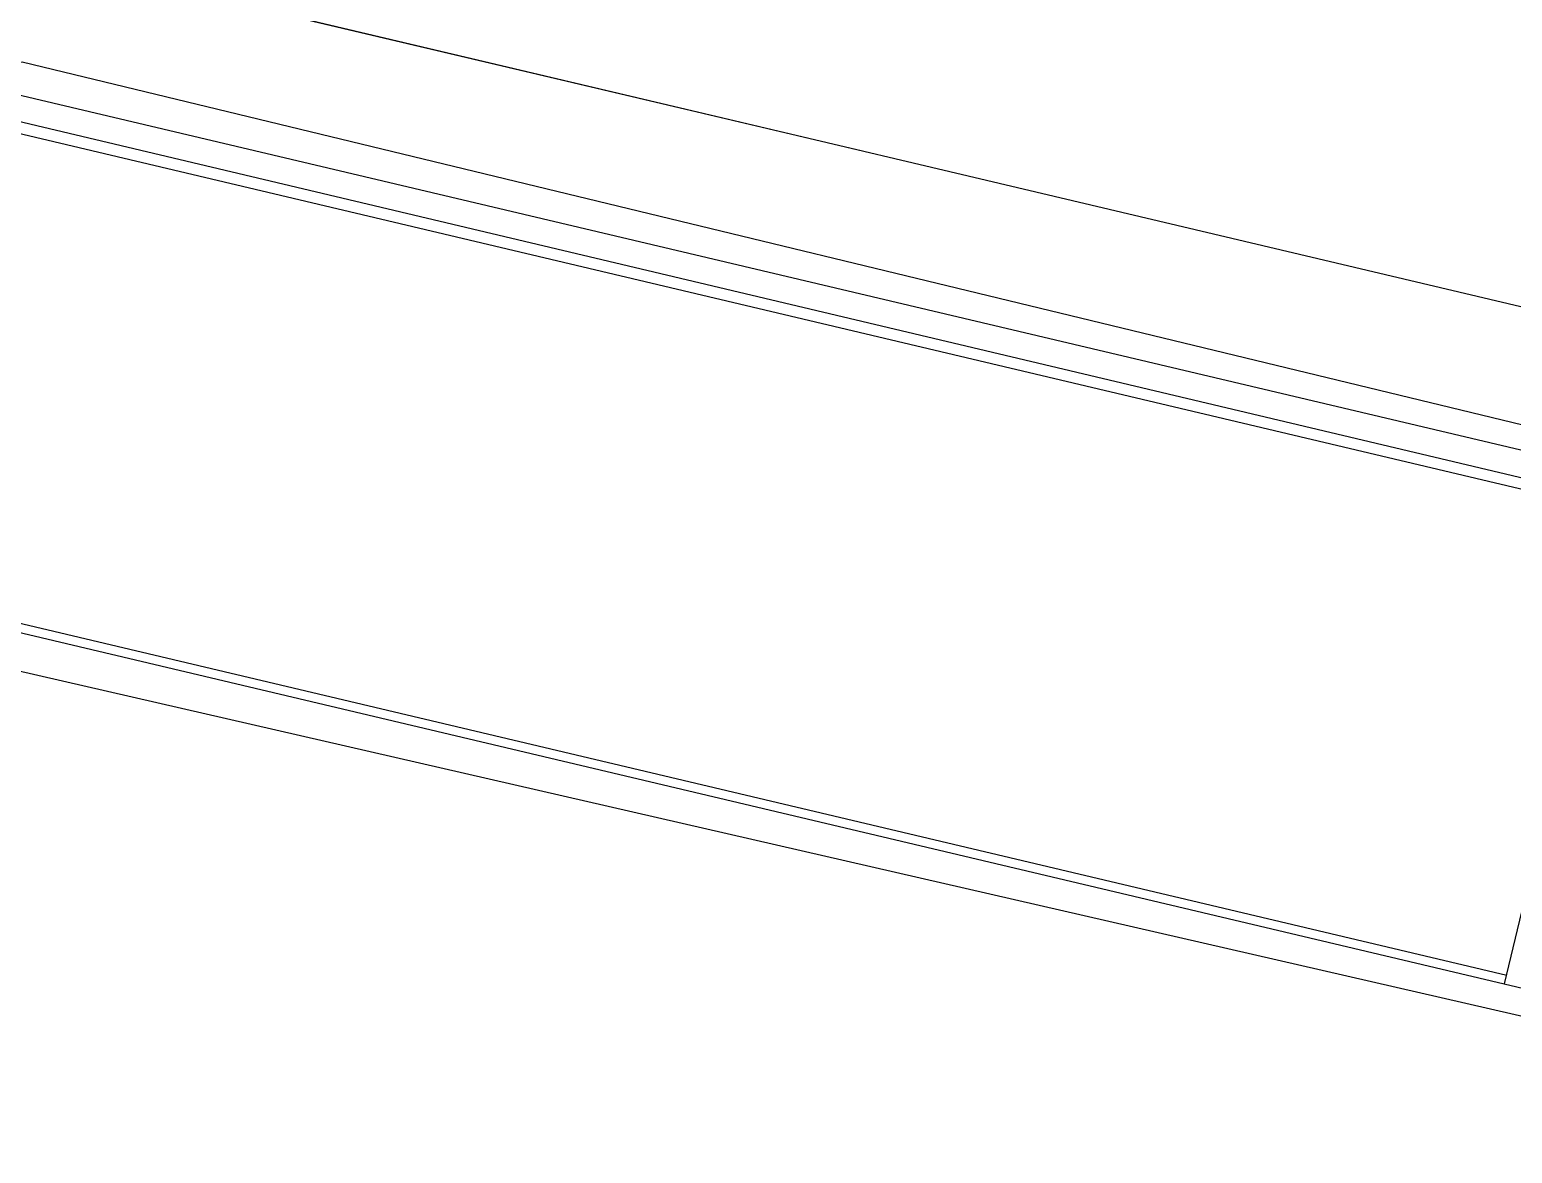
# Model space of a CAD drawing. Header units: feet. Extents: x -84 to 198, y -22 to 181.
# Drawn here: x 123.11 to 130.23, y 106.3 to 111.69 of the extents above; entities that cross this region are included whole.
import ezdxf

# ---------------------------------------------------------------- set-up
doc = ezdxf.new("R2010")
doc.units = ezdxf.units.FT
doc.layers.add('A-AREA-UNIDAD', color=30, linetype='CONTINUOUS')
doc.layers.add('A-LINEA', color=7, linetype='CONTINUOUS')

msp = doc.modelspace()

# ---------------------------------------------------------------- linework, layer by layer
at = {"layer": 'A-AREA-UNIDAD'}
for points in [[(97.888, 117.0133), (106.512, 114.9333), (106.72, 115.7333), (106.912, 115.8933), (112.352, 114.6133), (112.56, 114.4178), (112.4, 113.8133), (113.6, 113.7778), (121.728, 111.8578), (121.76, 110.6844), (121.36, 109.0489), (121.952, 111.4489), (123.072, 111.5378), (130.72, 109.6889), (130.96, 110.0978), (132.08, 110.0978), (135.808, 109.2089)], [(135.92, 108.3733), (135.328, 105.7778), (134.272, 105.6889), (134.24, 106.0444), (121.312, 109.0133), (121.28, 110.1333), (121.6, 111.4133), (118.752, 112.0533), (118.592, 112.3378), (112.56, 113.7244), (109.632, 101.6533), (108.56, 101.6533), (99.6, 103.8044), (98.272, 103.8933)]]:
    msp.add_lwpolyline(points, dxfattribs=at)
at = {"layer": 'A-LINEA'}
for p, q in [((112.6267, 114.5378), (131.1067, 110.1644)), ((114.5733, 114.0711), (127.1067, 111.1111)), ((112.4667, 113.8844), (130.96, 109.5111)), ((130.7867, 109.4178), (122.1333, 111.4711)), ((122.1733, 111.4044), (130.7333, 109.3778)), ((121.6267, 109.1378), (130.1867, 107.1111)), ((130.2, 107.1511), (121.64, 109.1778))]:
    msp.add_line(p, q, dxfattribs=at)
msp.add_lwpolyline([(130.7333, 109.3778), (130.1867, 107.1111), (134.4133, 106.1111)], dxfattribs=at)

doc.saveas('drawing.dxf')
